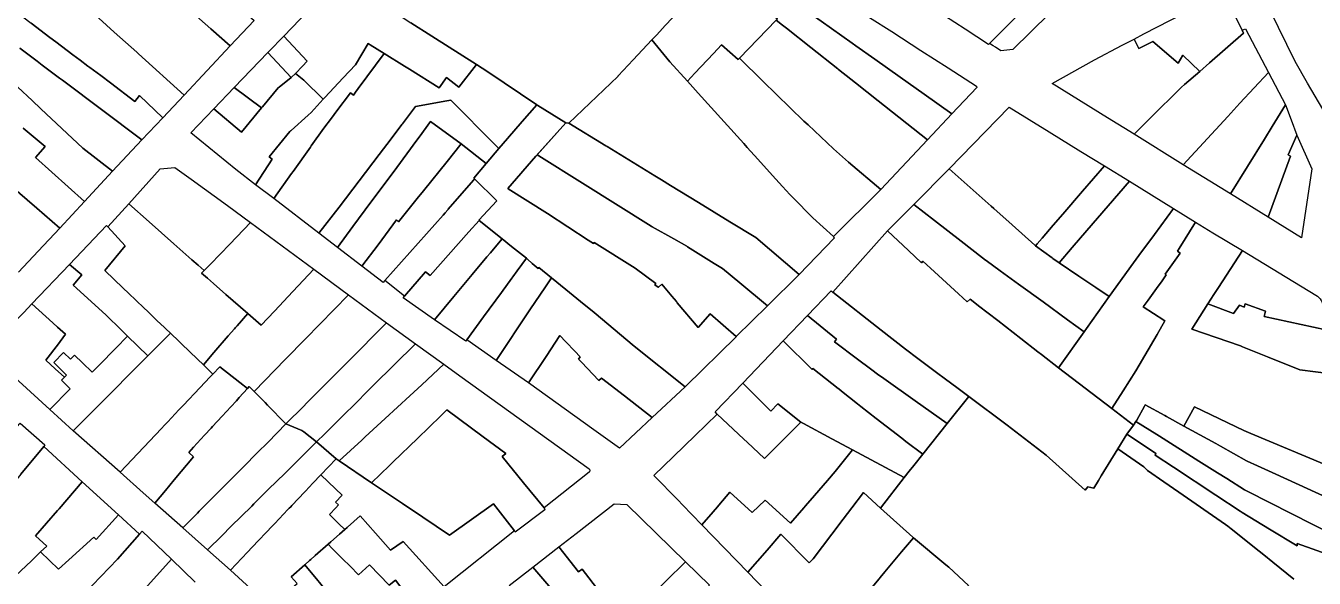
# Model space of a CAD drawing. Header units: metres. Extents: x 3 to 1005126, y 39 to 4383651.
# Drawn here: x 490633.2 to 490836.7, y 4371451.5 to 4371538.7 of the extents above; entities that cross this region are included whole.
import ezdxf

# ---------------------------------------------------------------- set-up
doc = ezdxf.new("R2010")
doc.units = ezdxf.units.M
doc.header["$MEASUREMENT"] = 0
doc.layers.add('TM_Llucmajor', color=7, linetype='Continuous')

msp = doc.modelspace()

# ---------------------------------------------------------------- linework, layer by layer
at = {"layer": 'TM_Llucmajor', "linetype": 'Continuous', "flags": 128}
for points in [[(490632.87, 4371564.22), (490630.42, 4371566.38), (490632.44, 4371568.85), (490633.82, 4371570.53), (490648.92, 4371557.34), (490651.53, 4371555.06), (490652.84, 4371553.91), (490653.06, 4371553.72), (490654.51, 4371552.45), (490655.87, 4371551.26), (490657.73, 4371549.64), (490661.86, 4371546.03), (490665.61, 4371542.74), (490669.29, 4371539.53), (490665.48, 4371535.54), (490662.46, 4371538.2), (490659.27, 4371541), (490657.99, 4371542.12), (490655.01, 4371544.75), (490654.11, 4371545.54), (490650.09, 4371549.07), (490648.61, 4371550.37), (490642.87, 4371555.43), (490632.87, 4371564.22)], [(490803.29, 4371556.77), (490805.49, 4371559.47), (490808.1, 4371558.42), (490810.54, 4371556.22), (490807.57, 4371553.27), (490807.29, 4371553), (490807.15, 4371552.87), (490797.95, 4371543.73), (490797.7, 4371543.48), (490789.09, 4371534.94), (490787.18, 4371534.73), (490786.33, 4371535.28), (490785.98, 4371535.51), (490785.42, 4371535.88), (490785.4, 4371535.89), (490785.85, 4371536.35), (490788.03, 4371538.49), (490794.96, 4371545.43), (490794.33, 4371545.82), (490794.56, 4371546.1), (490799.07, 4371551.62), (490803.26, 4371556.8), (490803.29, 4371556.77)], [(490734.94, 4371533), (490732.09, 4371536.45), (490732.85, 4371537.26), (490733.76, 4371538.23), (490734.21, 4371538.71), (490739.87, 4371544.74), (490747.12, 4371552.47), (490755.36, 4371547.16), (490752.73, 4371543.71), (490750.5, 4371540.77), (490751.9, 4371539.75), (490751.72, 4371539.57), (490745.91, 4371533.55), (490745.72, 4371533.35), (490743.09, 4371535.66), (490741.84, 4371534.33), (490738.88, 4371531.18), (490737.7, 4371529.93), (490734.94, 4371533)], [(490758.8, 4371539.41), (490752.73, 4371543.71), (490755.36, 4371547.16), (490761.56, 4371543.16), (490766.46, 4371540.01), (490769.96, 4371537.75), (490774.56, 4371534.79), (490778.86, 4371532.04), (490783.36, 4371529.15), (490783.39, 4371528.94), (490779.46, 4371524.78), (490775.08, 4371527.89), (490771.28, 4371530.57), (490767.32, 4371533.39), (490764.3, 4371535.51), (490763.71, 4371535.94), (490758.8, 4371539.41)], [(490677.66, 4371533.07), (490673.96, 4371537.05), (490682.83, 4371546.27), (490691.03, 4371541.07), (490691.85, 4371540.54), (490694.03, 4371539.16), (490697.34, 4371537.05), (490704.38, 4371532.58), (490701.63, 4371529), (490699.65, 4371530.53), (490698.53, 4371528.89), (490693.81, 4371531.82), (490693.04, 4371532.3), (490689.8, 4371534.32), (490687.62, 4371535.68), (490687.29, 4371535.88), (490685.3, 4371532.53), (490683.34, 4371530.44), (490680.44, 4371527.37), (490680.17, 4371527.08), (490677.13, 4371530.08), (490675.81, 4371531.16), (490676.92, 4371532.32), (490677.66, 4371533.07)], [(490751.72, 4371539.57), (490751.9, 4371539.75), (490750.5, 4371540.77), (490752.73, 4371543.71), (490758.8, 4371539.41), (490763.71, 4371535.94), (490764.3, 4371535.51), (490767.32, 4371533.39), (490771.28, 4371530.57), (490775.08, 4371527.89), (490779.46, 4371524.78), (490775.61, 4371520.69), (490767.82, 4371526.85), (490764.22, 4371529.69), (490763.5, 4371530.25), (490761.56, 4371531.79), (490761.46, 4371531.89), (490757.19, 4371535.25), (490753.34, 4371538.28), (490752.72, 4371538.77), (490751.72, 4371539.57)], [(490811.17, 4371536.21), (490809, 4371535.08), (490808.22, 4371536.58), (490809.79, 4371537.39), (490822.29, 4371543.88), (490825.32, 4371537.96), (490825.53, 4371537.53), (490820.16, 4371532.85), (490818.6, 4371531.49), (490815.94, 4371534.06), (490815.19, 4371532.77), (490811.17, 4371536.21)], [(490749.61, 4371529.94), (490745.91, 4371533.55), (490751.72, 4371539.57), (490752.72, 4371538.77), (490753.34, 4371538.28), (490757.19, 4371535.25), (490761.46, 4371531.89), (490761.56, 4371531.79), (490763.5, 4371530.25), (490764.22, 4371529.69), (490767.82, 4371526.85), (490775.61, 4371520.69), (490768.22, 4371512.87), (490763.12, 4371517.14), (490761.71, 4371518.43), (490760.79, 4371519.28), (490756.76, 4371523.05), (490756.09, 4371523.65), (490751.78, 4371527.83), (490749.61, 4371529.94)], [(490675.14, 4371530.5), (490671.46, 4371534.45), (490671.62, 4371534.6), (490673.96, 4371537.05), (490677.66, 4371533.07), (490676.92, 4371532.32), (490675.81, 4371531.16), (490675.14, 4371530.5)], [(490815.98, 4371516.76), (490808.22, 4371521.56), (490810.73, 4371524.04), (490815.73, 4371528.99), (490816.2, 4371529.4), (490818.6, 4371531.49), (490820.16, 4371532.85), (490825.53, 4371537.53), (490825.32, 4371537.96), (490825.82, 4371538.18), (490829.44, 4371531.3), (490824.94, 4371526.45), (490823.03, 4371524.38), (490815.98, 4371516.76)], [(490672.41, 4371511.4), (490669.53, 4371513.6), (490672.15, 4371517.64), (490671.66, 4371518.01), (490674.94, 4371522.01), (490675.03, 4371522.09), (490675.13, 4371522.18), (490677.8, 4371524.56), (490678.29, 4371525), (490680.17, 4371527.08), (490680.44, 4371527.37), (490683.34, 4371530.44), (490685.3, 4371532.53), (490687.29, 4371535.88), (490687.62, 4371535.68), (490689.8, 4371534.32), (490685.74, 4371528.8), (490685.28, 4371528.18), (490684.97, 4371527.75), (490684.5, 4371528.11), (490682.34, 4371525.25), (490681.5, 4371524.11), (490680.3, 4371522.52), (490678.3, 4371519.71), (490678.17, 4371519.52), (490675.44, 4371515.66), (490675.21, 4371515.35), (490672.41, 4371511.4)], [(490732.55, 4371515.01), (490725.03, 4371519.62), (490724.8, 4371519.75), (490718.98, 4371523.32), (490726.69, 4371530.7), (490726.75, 4371530.77), (490727.58, 4371531.64), (490729.13, 4371533.3), (490732.09, 4371536.45), (490734.94, 4371533), (490737.7, 4371529.93), (490739.41, 4371528.05), (490743.5, 4371523.51), (490746.59, 4371520.11), (490747.16, 4371519.47), (490748.83, 4371517.64), (490751.12, 4371515.08), (490752.72, 4371513.32), (490753.86, 4371512.07), (490754.34, 4371511.57), (490757.5, 4371508.39), (490760.78, 4371505.45), (490760.88, 4371505.15), (490755.37, 4371499.41), (490748.53, 4371505.25), (490744.41, 4371507.77), (490739.46, 4371510.8), (490735.03, 4371513.5), (490733.6, 4371514.37), (490732.55, 4371515.01)], [(490739.41, 4371528.05), (490737.7, 4371529.93), (490738.88, 4371531.18), (490741.84, 4371534.33), (490743.09, 4371535.66), (490745.72, 4371533.35), (490745.91, 4371533.55), (490749.61, 4371529.94), (490751.78, 4371527.83), (490756.09, 4371523.65), (490756.76, 4371523.05), (490760.79, 4371519.28), (490761.71, 4371518.43), (490763.12, 4371517.14), (490768.22, 4371512.87), (490760.78, 4371505.45), (490757.5, 4371508.39), (490754.34, 4371511.57), (490753.86, 4371512.07), (490752.72, 4371513.32), (490751.12, 4371515.08), (490748.83, 4371517.64), (490747.16, 4371519.47), (490746.59, 4371520.11), (490743.5, 4371523.51), (490739.41, 4371528.05)], [(490804.03, 4371524.15), (490795.3, 4371529.55), (490801.96, 4371533.33), (490806.36, 4371535.61), (490808.22, 4371536.58), (490809, 4371535.08), (490811.17, 4371536.21), (490815.19, 4371532.77), (490815.94, 4371534.06), (490818.6, 4371531.49), (490816.2, 4371529.4), (490815.73, 4371528.99), (490810.73, 4371524.04), (490808.22, 4371521.56), (490804.03, 4371524.15)], [(490670.44, 4371525.71), (490666.16, 4371528.93), (490671.46, 4371534.45), (490675.14, 4371530.5), (490673.23, 4371529), (490673.07, 4371528.87), (490670.6, 4371525.9), (490670.44, 4371525.71)], [(490713.91, 4371526.2), (490711.61, 4371523.58), (490709.29, 4371520.89), (490707.94, 4371519.3), (490704.42, 4371522.86), (490703.28, 4371524), (490701.98, 4371525.32), (490700.33, 4371526.94), (490699.73, 4371526.83), (490694.78, 4371525.93), (490692.69, 4371523.2), (490692.63, 4371523.12), (490690.91, 4371520.86), (490689.03, 4371518.39), (490682.69, 4371510.08), (490679.53, 4371505.93), (490672.41, 4371511.4), (490675.21, 4371515.35), (490675.44, 4371515.66), (490678.17, 4371519.52), (490678.3, 4371519.71), (490680.3, 4371522.52), (490681.5, 4371524.11), (490682.34, 4371525.25), (490684.5, 4371528.11), (490684.97, 4371527.75), (490685.28, 4371528.18), (490685.74, 4371528.8), (490689.8, 4371534.32), (490693.04, 4371532.3), (490693.81, 4371531.82), (490698.53, 4371528.89), (490699.65, 4371530.53), (490701.63, 4371529), (490704.38, 4371532.58), (490706.21, 4371531.43), (490713.91, 4371526.2)], [(490669.53, 4371513.6), (490666.42, 4371516), (490659.29, 4371521.79), (490662.92, 4371525.57), (490667.31, 4371521.87), (490670.44, 4371525.71), (490670.6, 4371525.9), (490673.07, 4371528.87), (490673.23, 4371529), (490675.14, 4371530.5), (490675.81, 4371531.16), (490677.13, 4371530.08), (490680.17, 4371527.08), (490678.29, 4371525), (490677.8, 4371524.56), (490675.13, 4371522.18), (490675.03, 4371522.09), (490674.94, 4371522.01), (490671.66, 4371518.01), (490672.15, 4371517.64), (490669.53, 4371513.6)], [(490823.43, 4371512.16), (490815.98, 4371516.76), (490823.03, 4371524.38), (490824.94, 4371526.45), (490829.44, 4371531.3), (490832.14, 4371526.18), (490830.02, 4371522.77), (490828.8, 4371520.81), (490823.43, 4371512.16)], [(490670.44, 4371525.71), (490667.31, 4371521.87), (490662.92, 4371525.57), (490666.16, 4371528.93), (490670.44, 4371525.71)], [(490705.95, 4371516.96), (490702, 4371520.05), (490697.13, 4371523.55), (490695.33, 4371521.12), (490694.98, 4371520.64), (490691.8, 4371516.34), (490690.59, 4371514.71), (490687.74, 4371510.86), (490684.89, 4371507), (490682.46, 4371503.7), (490679.53, 4371505.93), (490682.69, 4371510.08), (490689.03, 4371518.39), (490690.91, 4371520.86), (490692.63, 4371523.12), (490692.69, 4371523.2), (490694.78, 4371525.93), (490699.73, 4371526.83), (490700.33, 4371526.94), (490701.98, 4371525.32), (490703.28, 4371524), (490704.42, 4371522.86), (490707.94, 4371519.3), (490705.95, 4371516.96)], [(490737.46, 4371481.83), (490737.35, 4371481.73), (490729.3, 4371488.15), (490722.97, 4371493.42), (490722.96, 4371493.43), (490720.84, 4371495.2), (490718.5, 4371497.08), (490716.23, 4371498.91), (490714.23, 4371500.52), (490714.11, 4371500.36), (490713.21, 4371501.16), (490712.45, 4371501.84), (490712.27, 4371501.99), (490709.93, 4371503.87), (490708.43, 4371505.06), (490704.81, 4371507.94), (490704.75, 4371507.99), (490707.6, 4371511.05), (490704.1, 4371514.52), (490703.98, 4371514.64), (490705.95, 4371516.96), (490707.94, 4371519.3), (490709.29, 4371520.89), (490711.61, 4371523.58), (490713.91, 4371526.2), (490714.08, 4371526.1), (490718.51, 4371523.36), (490713.77, 4371518.09), (490709.36, 4371513), (490709.42, 4371512.96), (490715.59, 4371509.07), (490722.04, 4371504.86), (490722.87, 4371504.32), (490722.89, 4371504.35), (490723, 4371504.49), (490729.44, 4371500.41), (490732.72, 4371498.01), (490732.57, 4371497.83), (490732.54, 4371497.79), (490733.08, 4371497.41), (490733.13, 4371497.45), (490733.65, 4371497.89), (490735.22, 4371496.03), (490735.96, 4371495.15), (490736.1, 4371494.98), (490739.39, 4371491.05), (490741.28, 4371493.22), (490745.41, 4371489.63), (490745.38, 4371489.6), (490737.46, 4371481.83)], [(490785.67, 4371510.21), (490779.05, 4371516.13), (490788.48, 4371525.84), (490794.82, 4371521.93), (490799.83, 4371518.85), (490803.55, 4371516.56), (490800.1, 4371512.57), (490796.98, 4371508.96), (490795.46, 4371507.2), (490793.72, 4371505.19), (490792.93, 4371504.27), (490792.66, 4371503.96), (490792.54, 4371504.06), (490788.97, 4371507.26), (490786.09, 4371509.84), (490785.67, 4371510.21)], [(490829.41, 4371508.46), (490823.43, 4371512.16), (490828.8, 4371520.81), (490830.02, 4371522.77), (490832.14, 4371526.18), (490833.02, 4371523.84), (490833.92, 4371521.44), (490832.55, 4371518.31), (490832.92, 4371518.09), (490829.41, 4371508.46)], [(490686.3, 4371500.74), (490682.46, 4371503.7), (490684.89, 4371507), (490687.74, 4371510.86), (490690.59, 4371514.71), (490691.8, 4371516.34), (490694.98, 4371520.64), (490695.33, 4371521.12), (490697.13, 4371523.55), (490702, 4371520.05), (490699.76, 4371517.27), (490696.03, 4371512.64), (490695.05, 4371511.43), (490692.1, 4371507.76), (490691.78, 4371508.04), (490688.85, 4371504.14), (490686.3, 4371500.74)], [(490718.98, 4371523.32), (490724.8, 4371519.75), (490725.03, 4371519.62), (490732.55, 4371515.01), (490733.6, 4371514.37), (490735.03, 4371513.5), (490739.46, 4371510.8), (490744.41, 4371507.77), (490748.53, 4371505.25), (490755.37, 4371499.41), (490750.36, 4371494.48), (490745.97, 4371498.1), (490743.22, 4371500.36), (490741.94, 4371501.18), (490737.74, 4371503.82), (490737.61, 4371503.93), (490735.57, 4371505.05), (490732.14, 4371506.96), (490731.97, 4371507.05), (490721.12, 4371513.86), (490714.24, 4371518.18), (490713.98, 4371518.32), (490718.51, 4371523.36), (490718.98, 4371523.32)], [(490836.32, 4371516.13), (490834.66, 4371505.21), (490829.41, 4371508.46), (490832.92, 4371518.09), (490832.55, 4371518.31), (490833.92, 4371521.44), (490836.32, 4371516.13)], [(490704.1, 4371514.52), (490703.91, 4371514.3), (490699.94, 4371509.72), (490699.85, 4371509.62), (490699.43, 4371509.14), (490699.12, 4371508.8), (490689.92, 4371498.47), (490689.65, 4371498.18), (490686.3, 4371500.74), (490688.85, 4371504.14), (490691.78, 4371508.04), (490692.1, 4371507.76), (490695.05, 4371511.43), (490696.03, 4371512.64), (490699.76, 4371517.27), (490702, 4371520.05), (490705.95, 4371516.96), (490703.98, 4371514.64), (490704.1, 4371514.52)], [(490714.24, 4371518.18), (490721.12, 4371513.86), (490731.97, 4371507.05), (490732.14, 4371506.96), (490735.57, 4371505.05), (490737.61, 4371503.93), (490737.74, 4371503.82), (490741.94, 4371501.18), (490743.22, 4371500.36), (490745.97, 4371498.1), (490750.36, 4371494.48), (490745.41, 4371489.63), (490741.28, 4371493.22), (490739.39, 4371491.05), (490736.1, 4371494.98), (490735.96, 4371495.15), (490735.22, 4371496.03), (490733.65, 4371497.89), (490733.13, 4371497.45), (490733.08, 4371497.41), (490732.54, 4371497.79), (490732.57, 4371497.83), (490732.72, 4371498.01), (490729.44, 4371500.41), (490723, 4371504.49), (490722.89, 4371504.35), (490722.87, 4371504.32), (490722.04, 4371504.86), (490715.59, 4371509.07), (490709.42, 4371512.96), (490709.36, 4371513), (490713.77, 4371518.09), (490713.98, 4371518.32), (490714.24, 4371518.18)], [(490796.38, 4371501.3), (490795.39, 4371501.97), (490795.27, 4371502.05), (490792.66, 4371503.96), (490792.93, 4371504.27), (490793.72, 4371505.19), (490795.46, 4371507.2), (490796.98, 4371508.96), (490800.1, 4371512.57), (490803.55, 4371516.56), (490807.48, 4371514.14), (490800.75, 4371506.36), (490798.43, 4371503.68), (490796.38, 4371501.3)], [(490652.71, 4371507.74), (490649.48, 4371510.6), (490654.45, 4371516.13), (490656.79, 4371516.34), (490659.33, 4371514.48), (490665.06, 4371510.3), (490668.74, 4371507.62), (490665.43, 4371504.22), (490662.38, 4371501.09), (490661.38, 4371500.07), (490660.44, 4371500.91), (490659.46, 4371501.77), (490656.62, 4371504.28), (490652.71, 4371507.74)], [(490704.81, 4371507.94), (490703.18, 4371506.17), (490697.07, 4371499.3), (490696.34, 4371499.87), (490693.04, 4371496.04), (490689.92, 4371498.47), (490699.12, 4371508.8), (490699.43, 4371509.14), (490699.85, 4371509.62), (490699.94, 4371509.72), (490703.91, 4371514.3), (490704.1, 4371514.52), (490707.6, 4371511.05), (490704.75, 4371507.99), (490704.81, 4371507.94)], [(490780.91, 4371504.69), (490776.74, 4371507.95), (490773.46, 4371510.5), (490779.05, 4371516.13), (490785.67, 4371510.21), (490786.09, 4371509.84), (490788.97, 4371507.26), (490792.54, 4371504.06), (490792.66, 4371503.96), (490795.27, 4371502.05), (490795.39, 4371501.97), (490796.38, 4371501.3), (490799.51, 4371499.18), (490800.92, 4371498.22), (490802.19, 4371497.36), (490804.27, 4371495.96), (490800.74, 4371490.91), (490800.36, 4371490.38), (490797.74, 4371492.28), (490793.85, 4371495.1), (490789.96, 4371497.92), (490787.06, 4371500.02), (490784.85, 4371501.62), (490784.77, 4371501.68), (490784.3, 4371502.05), (490780.91, 4371504.69)], [(490800.92, 4371498.22), (490799.51, 4371499.18), (490796.38, 4371501.3), (490798.43, 4371503.68), (490800.75, 4371506.36), (490807.48, 4371514.14), (490814.43, 4371509.86), (490811.44, 4371505.77), (490808.98, 4371502.41), (490808.14, 4371501.25), (490804.27, 4371495.96), (490802.19, 4371497.36), (490800.92, 4371498.22)], [(490649.43, 4371496.5), (490648.62, 4371497.27), (490645.72, 4371500.04), (490648.95, 4371503.97), (490646.19, 4371506.94), (490649.48, 4371510.6), (490652.71, 4371507.74), (490656.62, 4371504.28), (490659.46, 4371501.77), (490660.44, 4371500.91), (490661.38, 4371500.07), (490660.97, 4371499.65), (490661.9, 4371498.84), (490662.85, 4371498.01), (490664.84, 4371496.28), (490668.28, 4371493.28), (490666.59, 4371491.34), (490666.34, 4371491.05), (490666.17, 4371490.85), (490665.2, 4371489.74), (490662.94, 4371487.12), (490661.27, 4371485.18), (490660.33, 4371486.08), (490657.82, 4371488.5), (490657.44, 4371488.86), (490656.06, 4371490.19), (490655.35, 4371490.86), (490655.15, 4371491.05), (490653.95, 4371492.2), (490652.51, 4371493.58), (490651.85, 4371494.2), (490649.43, 4371496.5)], [(490776.7, 4371499.86), (490774.86, 4371501.54), (490774.65, 4371501.3), (490772.59, 4371503.23), (490769.3, 4371506.3), (490773.46, 4371510.5), (490776.74, 4371507.95), (490780.91, 4371504.69), (490784.3, 4371502.05), (490784.77, 4371501.68), (490784.85, 4371501.62), (490787.06, 4371500.02), (490789.96, 4371497.92), (490793.85, 4371495.1), (490797.74, 4371492.28), (490800.36, 4371490.38), (490796.31, 4371484.7), (490793.61, 4371486.79), (490793.03, 4371487.24), (490790.33, 4371489.34), (490786.69, 4371492.16), (490783.67, 4371494.51), (490783.33, 4371494.77), (490782.37, 4371495.52), (490781.89, 4371495.1), (490780.5, 4371496.37), (490776.7, 4371499.86)], [(490804.71, 4371478.28), (490796.31, 4371484.7), (490800.36, 4371490.38), (490800.74, 4371490.91), (490804.27, 4371495.96), (490808.14, 4371501.25), (490808.98, 4371502.41), (490811.44, 4371505.77), (490814.43, 4371509.86), (490817.94, 4371507.7), (490815.36, 4371503.52), (490815.1, 4371503.1), (490815.51, 4371502.8), (490813.15, 4371499.49), (490813.32, 4371499.37), (490812.54, 4371498.29), (490812.05, 4371497.6), (490810.46, 4371495.39), (490809.69, 4371494.33), (490812.95, 4371492.21), (490813.1, 4371492.11), (490811.86, 4371489.98), (490808.48, 4371484.22), (490806.48, 4371481.07), (490804.71, 4371478.28)], [(490648.09, 4371490.9), (490646.15, 4371492.82), (490645.89, 4371493.09), (490640.69, 4371497.77), (490642.09, 4371499.37), (490640.13, 4371501.02), (490645.99, 4371507.15), (490646.19, 4371506.94), (490648.95, 4371503.97), (490645.72, 4371500.04), (490648.62, 4371497.27), (490649.43, 4371496.5), (490651.85, 4371494.2), (490652.51, 4371493.58), (490653.95, 4371492.2), (490655.15, 4371491.05), (490655.35, 4371490.86), (490656.06, 4371490.19), (490654.38, 4371488.5), (490652.49, 4371486.6), (490649.3, 4371489.7), (490648.09, 4371490.9)], [(490661.9, 4371498.84), (490660.97, 4371499.65), (490661.38, 4371500.07), (490662.38, 4371501.09), (490665.43, 4371504.22), (490668.74, 4371507.62), (490678.69, 4371500.27), (490675.39, 4371496.76), (490672.48, 4371493.66), (490670.39, 4371491.44), (490668.28, 4371493.28), (490664.84, 4371496.28), (490662.85, 4371498.01), (490661.9, 4371498.84)], [(490708.43, 4371505.06), (490706.8, 4371503.1), (490706.59, 4371502.85), (490706.04, 4371502.2), (490703.74, 4371499.45), (490700.83, 4371495.96), (490697.76, 4371492.29), (490692.8, 4371495.73), (490693.04, 4371496.04), (490696.34, 4371499.87), (490697.07, 4371499.3), (490703.18, 4371506.17), (490704.81, 4371507.94), (490708.43, 4371505.06)], [(490768.32, 4371490.64), (490760.66, 4371496.66), (490769.3, 4371506.3), (490772.59, 4371503.23), (490774.65, 4371501.3), (490774.86, 4371501.54), (490776.7, 4371499.86), (490780.5, 4371496.37), (490781.89, 4371495.1), (490782.37, 4371495.52), (490783.33, 4371494.77), (490783.67, 4371494.51), (490786.69, 4371492.16), (490790.33, 4371489.34), (490793.03, 4371487.24), (490793.61, 4371486.79), (490796.31, 4371484.7), (490804.71, 4371478.28), (490808.12, 4371475.67), (490807.08, 4371474.22), (490805.67, 4371471.92), (490803.05, 4371467.65), (490802.62, 4371466.94), (490801.86, 4371465.7), (490800.94, 4371465.92), (490800.51, 4371465.42), (490794.36, 4371470.91), (490788.17, 4371475.67), (490782.12, 4371480.2), (490780.45, 4371481.44), (490778.26, 4371483.07), (490777.25, 4371483.82), (490775.16, 4371485.38), (490774.1, 4371486.17), (490772.14, 4371487.63), (490768.32, 4371490.64)], [(490712.27, 4371501.99), (490710.84, 4371500.02), (490710.14, 4371499.06), (490710, 4371498.87), (490708.37, 4371496.62), (490705.53, 4371492.73), (490702.89, 4371489.12), (490702.73, 4371488.91), (490697.76, 4371492.29), (490700.83, 4371495.96), (490703.74, 4371499.45), (490706.04, 4371502.2), (490706.59, 4371502.85), (490706.8, 4371503.1), (490708.43, 4371505.06), (490709.93, 4371503.87), (490712.27, 4371501.99)], [(490828.76, 4371492.8), (490828.96, 4371493.67), (490825.78, 4371494.81), (490825.59, 4371494.29), (490824.9, 4371494.58), (490823.95, 4371493.28), (490819.89, 4371494.79), (490820.84, 4371496.26), (490821.56, 4371497.38), (490825.33, 4371503.21), (490836.91, 4371496.18), (490837.17, 4371496.01), (490837.4, 4371495.81), (490837.61, 4371495.58), (490837.79, 4371495.32), (490837.93, 4371495.04), (490838.03, 4371494.75), (490838.1, 4371494.45), (490838.12, 4371494.27), (490838.53, 4371490.7), (490828.76, 4371492.8)], [(490648.09, 4371490.9), (490649.3, 4371489.7), (490649.29, 4371489.69), (490647.43, 4371487.8), (490644.81, 4371485.11), (490643.73, 4371484.01), (490642.2, 4371485.51), (490640.95, 4371486.73), (490640.28, 4371486.05), (490639.18, 4371487.14), (490637.64, 4371485.57), (490639.67, 4371483.57), (490639.32, 4371483.21), (490637.85, 4371484.56), (490636.38, 4371485.92), (490638.38, 4371488.52), (490638.66, 4371488.88), (490639.51, 4371490), (490638.26, 4371491.14), (490637.51, 4371491.82), (490634.2, 4371494.82), (490640.13, 4371501.02), (490642.09, 4371499.37), (490640.69, 4371497.77), (490645.89, 4371493.09), (490646.15, 4371492.82), (490648.09, 4371490.9)], [(490662.77, 4371483.73), (490661.27, 4371485.18), (490662.94, 4371487.12), (490665.2, 4371489.74), (490666.17, 4371490.85), (490666.34, 4371491.05), (490666.59, 4371491.34), (490668.28, 4371493.28), (490670.39, 4371491.44), (490672.48, 4371493.66), (490675.39, 4371496.76), (490678.69, 4371500.27), (490684.21, 4371496.2), (490677.42, 4371489.27), (490674.26, 4371486.05), (490669.29, 4371480.98), (490668.53, 4371481.76), (490668.25, 4371481.45), (490667.05, 4371482.4), (490663.87, 4371484.89), (490662.77, 4371483.73)], [(490716.23, 4371498.91), (490715.17, 4371497.33), (490714.49, 4371496.32), (490712.84, 4371493.85), (490707.53, 4371485.89), (490702.89, 4371489.12), (490705.53, 4371492.73), (490708.37, 4371496.62), (490710, 4371498.87), (490710.14, 4371499.06), (490710.84, 4371500.02), (490712.27, 4371501.99), (490712.45, 4371501.84), (490713.21, 4371501.16), (490714.11, 4371500.36), (490714.23, 4371500.52), (490716.23, 4371498.91)], [(490718.5, 4371497.08), (490720.84, 4371495.2), (490722.96, 4371493.43), (490722.97, 4371493.42), (490729.3, 4371488.15), (490737.35, 4371481.73), (490732.15, 4371476.86), (490727.78, 4371480.27), (490724.14, 4371483.1), (490723.72, 4371482.7), (490720.98, 4371485.58), (490720.51, 4371486.09), (490720.79, 4371486.43), (490719.92, 4371487.33), (490718.52, 4371488.8), (490717.58, 4371489.79), (490715.38, 4371486.5), (490712.62, 4371482.34), (490707.53, 4371485.89), (490712.84, 4371493.85), (490714.49, 4371496.32), (490715.17, 4371497.33), (490716.23, 4371498.91), (490718.5, 4371497.08)], [(490671.01, 4371479.23), (490669.29, 4371480.98), (490674.26, 4371486.05), (490677.42, 4371489.27), (490684.21, 4371496.2), (490690.18, 4371491.79), (490684.08, 4371485.65), (490683.18, 4371484.75), (490681.82, 4371483.38), (490679.99, 4371481.55), (490677.58, 4371479.12), (490677.11, 4371478.65), (490674.31, 4371475.85), (490671.4, 4371478.83), (490671.01, 4371479.23)], [(490764.57, 4371486.07), (490760.91, 4371488.79), (490761.26, 4371489.24), (490756.64, 4371492.96), (490760.39, 4371496.87), (490760.66, 4371496.66), (490768.32, 4371490.64), (490772.14, 4371487.63), (490774.1, 4371486.17), (490775.16, 4371485.38), (490777.25, 4371483.82), (490778.26, 4371483.07), (490780.45, 4371481.44), (490782.12, 4371480.2), (490778.72, 4371475.92), (490773.68, 4371479.48), (490768.7, 4371483.01), (490768.49, 4371483.17), (490767.94, 4371483.57), (490766.59, 4371484.57), (490764.57, 4371486.07)], [(490640.23, 4371481.4), (490637.04, 4371478.11), (490627.21, 4371487.07), (490627.21, 4371487.5), (490630.7, 4371491.16), (490632.91, 4371493.46), (490634.2, 4371494.82), (490637.51, 4371491.82), (490638.26, 4371491.14), (490639.51, 4371490), (490638.66, 4371488.88), (490638.38, 4371488.52), (490636.38, 4371485.92), (490637.85, 4371484.56), (490639.32, 4371483.21), (490638.87, 4371482.75), (490640.23, 4371481.4)], [(490821.18, 4371489.5), (490817.33, 4371490.83), (490819.89, 4371494.79), (490823.95, 4371493.28), (490824.9, 4371494.58), (490825.59, 4371494.29), (490825.78, 4371494.81), (490828.96, 4371493.67), (490828.76, 4371492.8), (490838.53, 4371490.7), (490839.33, 4371483.77), (490834.41, 4371484.41), (490829.32, 4371486.45), (490825.36, 4371488.04), (490825.04, 4371488.17), (490821.18, 4371489.5)], [(490762.03, 4371481.04), (490761.6, 4371481.38), (490761.52, 4371481.44), (490757.53, 4371484.61), (490757.4, 4371484.47), (490752.82, 4371488.96), (490756.64, 4371492.96), (490761.26, 4371489.24), (490760.91, 4371488.79), (490764.57, 4371486.07), (490766.59, 4371484.57), (490767.94, 4371483.57), (490768.49, 4371483.17), (490768.7, 4371483.01), (490773.68, 4371479.48), (490778.72, 4371475.92), (490774.87, 4371471.08), (490772.19, 4371473.11), (490771.54, 4371473.61), (490767.49, 4371476.7), (490765.08, 4371478.62), (490764.55, 4371479.04), (490762.03, 4371481.04)], [(490648.12, 4371468.22), (490640.71, 4371474.77), (490648.06, 4371482.14), (490648.61, 4371482.7), (490650.26, 4371484.36), (490650.85, 4371484.95), (490652.44, 4371486.54), (490654.38, 4371488.5), (490656.06, 4371490.19), (490657.44, 4371488.86), (490657.82, 4371488.5), (490660.33, 4371486.08), (490661.27, 4371485.18), (490662.77, 4371483.73), (490662.36, 4371483.3), (490660.7, 4371481.54), (490658.11, 4371478.8), (490657.41, 4371478.06), (490655.66, 4371476.2), (490655.15, 4371475.66), (490654.65, 4371475.13), (490648.12, 4371468.22)], [(490676.82, 4371474.81), (490674.31, 4371475.85), (490677.11, 4371478.65), (490677.58, 4371479.12), (490679.99, 4371481.55), (490681.82, 4371483.38), (490683.18, 4371484.75), (490684.08, 4371485.65), (490690.18, 4371491.79), (490694.76, 4371488.5), (490691.41, 4371485.19), (490688.16, 4371481.97), (490686.93, 4371480.74), (490685.59, 4371479.42), (490683.02, 4371476.87), (490680.44, 4371474.31), (490679.15, 4371473.04), (490677.12, 4371474.59), (490676.82, 4371474.81)], [(490649.3, 4371489.7), (490652.49, 4371486.6), (490652.44, 4371486.54), (490650.85, 4371484.95), (490650.26, 4371484.36), (490648.61, 4371482.7), (490648.06, 4371482.14), (490640.71, 4371474.77), (490637.04, 4371478.11), (490640.23, 4371481.4), (490638.87, 4371482.75), (490639.32, 4371483.21), (490639.67, 4371483.57), (490637.64, 4371485.57), (490639.18, 4371487.14), (490640.28, 4371486.05), (490640.95, 4371486.73), (490642.2, 4371485.51), (490643.73, 4371484.01), (490644.81, 4371485.11), (490647.43, 4371487.8), (490649.29, 4371489.69), (490649.3, 4371489.7)], [(490682.23, 4371470.35), (490679.15, 4371473.04), (490680.44, 4371474.31), (490683.02, 4371476.87), (490685.59, 4371479.42), (490686.93, 4371480.74), (490688.16, 4371481.97), (490691.41, 4371485.19), (490694.76, 4371488.5), (490699.25, 4371485.27), (490695.76, 4371482.04), (490695.14, 4371481.47), (490693.88, 4371480.31), (490689.98, 4371476.7), (490686.84, 4371473.8), (490686.31, 4371473.31), (490682.74, 4371470.01), (490682.23, 4371470.35)], [(490722.92, 4371474.95), (490712.62, 4371482.34), (490715.38, 4371486.5), (490717.58, 4371489.79), (490718.52, 4371488.8), (490719.92, 4371487.33), (490720.79, 4371486.43), (490720.51, 4371486.09), (490720.98, 4371485.58), (490723.72, 4371482.7), (490724.14, 4371483.1), (490727.78, 4371480.27), (490732.15, 4371476.86), (490726.98, 4371472.02), (490722.92, 4371474.95)], [(490747.54, 4371481.19), (490746.43, 4371482.29), (490752.82, 4371488.96), (490757.4, 4371484.47), (490757.53, 4371484.61), (490761.52, 4371481.44), (490761.6, 4371481.38), (490762.03, 4371481.04), (490764.55, 4371479.04), (490765.08, 4371478.62), (490767.49, 4371476.7), (490771.54, 4371473.61), (490772.19, 4371473.11), (490774.87, 4371471.08), (490773.46, 4371469.31), (490772.74, 4371468.4), (490771.93, 4371467.39), (490763.78, 4371471.77), (490760.49, 4371473.53), (490756.03, 4371475.92), (490755.59, 4371476.12), (490751.96, 4371479.03), (490750.89, 4371477.88), (490747.54, 4371481.19)], [(490651.78, 4371464.98), (490648.12, 4371468.22), (490654.65, 4371475.13), (490655.15, 4371475.66), (490655.66, 4371476.2), (490657.41, 4371478.06), (490658.11, 4371478.8), (490660.7, 4371481.54), (490662.36, 4371483.3), (490662.77, 4371483.73), (490663.87, 4371484.89), (490667.05, 4371482.4), (490668.25, 4371481.45), (490666.94, 4371480.03), (490666.48, 4371479.52), (490665.59, 4371478.56), (490664.22, 4371477.06), (490662.74, 4371475.44), (490662.48, 4371475.17), (490661.46, 4371474.06), (490659.74, 4371472.18), (490658.97, 4371471.34), (490659.71, 4371470.69), (490656.68, 4371467.04), (490655.27, 4371465.34), (490653.62, 4371463.36), (490651.78, 4371464.98)], [(490701.78, 4371483.45), (490722.2, 4371468.77), (490722.24, 4371468.69), (490722.27, 4371468.61), (490722.28, 4371468.53), (490722.28, 4371468.45), (490722.26, 4371468.36), (490722.22, 4371468.29), (490722.18, 4371468.23), (490715.06, 4371462.64), (490711.84, 4371466.58), (490708.44, 4371470.72), (490709.04, 4371471.17), (490705.47, 4371473.82), (490699.74, 4371478.06), (490698.79, 4371477.14), (490695.09, 4371473.58), (490691.25, 4371469.87), (490690.68, 4371469.32), (490687.84, 4371466.58), (490682.74, 4371470.01), (490686.31, 4371473.31), (490686.84, 4371473.8), (490689.98, 4371476.7), (490693.88, 4371480.31), (490695.14, 4371481.47), (490695.76, 4371482.04), (490699.25, 4371485.27), (490701.78, 4371483.45)], [(490742.41, 4371477.41), (490742.1, 4371477.77), (490746.43, 4371482.29), (490747.54, 4371481.19), (490750.89, 4371477.88), (490751.96, 4371479.03), (490755.59, 4371476.12), (490753.42, 4371473.94), (490752.11, 4371472.63), (490749.89, 4371470.4), (490747.12, 4371472.99), (490746.62, 4371473.46), (490742.41, 4371477.41)], [(490658.02, 4371459.47), (490653.62, 4371463.36), (490655.27, 4371465.34), (490656.68, 4371467.04), (490659.71, 4371470.69), (490658.97, 4371471.34), (490659.74, 4371472.18), (490661.46, 4371474.06), (490662.48, 4371475.17), (490662.74, 4371475.44), (490664.22, 4371477.06), (490665.59, 4371478.56), (490666.48, 4371479.52), (490666.94, 4371480.03), (490668.25, 4371481.45), (490668.53, 4371481.76), (490669.29, 4371480.98), (490671.01, 4371479.23), (490671.4, 4371478.83), (490674.31, 4371475.85), (490671.48, 4371473), (490669.78, 4371471.29), (490667.64, 4371469.14), (490665.64, 4371467.12), (490665.3, 4371466.78), (490662.06, 4371463.54), (490661.37, 4371462.84), (490660.93, 4371462.4), (490660.61, 4371462.07), (490660.34, 4371461.8), (490658.02, 4371459.47)], [(490691.31, 4371464.24), (490687.84, 4371466.58), (490690.68, 4371469.32), (490691.25, 4371469.87), (490695.09, 4371473.58), (490698.79, 4371477.14), (490699.74, 4371478.06), (490705.47, 4371473.82), (490709.04, 4371471.17), (490708.44, 4371470.72), (490711.84, 4371466.58), (490715.06, 4371462.64), (490715.17, 4371462.29), (490710.53, 4371458.8), (490710.39, 4371459), (490707.1, 4371463.23), (490700.14, 4371458.3), (490695.92, 4371461.14), (490692.73, 4371463.29), (490691.31, 4371464.24)], [(490817.77, 4371478.57), (490825.55, 4371474.82), (490826.68, 4371474.35), (490841.12, 4371468.32), (490840.51, 4371463.39), (490830.61, 4371467.91), (490827.73, 4371469.23), (490826.07, 4371469.98), (490825.99, 4371470.02), (490821.89, 4371472.34), (490821.16, 4371472.75), (490816.1, 4371475.52), (490817.77, 4371478.57)], [(490622.59, 4371463.59), (490622.29, 4371463.91), (490623.4, 4371465.24), (490624.08, 4371466.06), (490625.21, 4371467.43), (490625.51, 4371467.78), (490629.28, 4371472.3), (490632.19, 4371475.82), (490632.32, 4371475.98), (490636.26, 4371472.57), (490636.06, 4371472.32), (490632.46, 4371467.91), (490629.44, 4371464.22), (490627.48, 4371461.82), (490627.21, 4371461.5), (490626.66, 4371460.82), (490625.99, 4371459.99), (490624.05, 4371462.04), (490622.59, 4371463.59)], [(490661.94, 4371456.01), (490658.02, 4371459.47), (490660.34, 4371461.8), (490660.61, 4371462.07), (490660.93, 4371462.4), (490661.37, 4371462.84), (490662.06, 4371463.54), (490665.3, 4371466.78), (490665.64, 4371467.12), (490667.64, 4371469.14), (490669.78, 4371471.29), (490671.48, 4371473), (490674.31, 4371475.85), (490676.82, 4371474.81), (490677.12, 4371474.59), (490679.15, 4371473.04), (490674.11, 4371468.06), (490671.57, 4371465.54), (490669.25, 4371463.24), (490668.9, 4371462.9), (490665.62, 4371459.65), (490664.22, 4371458.27), (490661.94, 4371456.01)], [(490761.05, 4371468.33), (490759.84, 4371466.94), (490757.76, 4371464.55), (490756.35, 4371462.93), (490756.08, 4371462.63), (490753.97, 4371460.2), (490749.97, 4371463.84), (490747.95, 4371461.87), (490744.42, 4371465.07), (490742.64, 4371463.02), (490742.45, 4371462.8), (490741.75, 4371462), (490739.97, 4371459.96), (490736.92, 4371463.08), (490736.22, 4371463.82), (490732.42, 4371467.7), (490735.53, 4371470.72), (490738.94, 4371474.03), (490742.41, 4371477.41), (490746.62, 4371473.46), (490747.12, 4371472.99), (490749.89, 4371470.4), (490752.11, 4371472.63), (490753.42, 4371473.94), (490755.59, 4371476.12), (490756.03, 4371475.92), (490760.49, 4371473.53), (490763.78, 4371471.77), (490761.05, 4371468.33)], [(490665.54, 4371452.77), (490661.94, 4371456.01), (490664.22, 4371458.27), (490665.62, 4371459.65), (490668.9, 4371462.9), (490669.25, 4371463.24), (490671.57, 4371465.54), (490674.11, 4371468.06), (490679.15, 4371473.04), (490682.23, 4371470.35), (490679.83, 4371467.82), (490678.57, 4371466.49), (490677.41, 4371465.27), (490677.29, 4371465.15), (490675.26, 4371463), (490675.06, 4371462.79), (490674.83, 4371462.55), (490674.62, 4371462.33), (490672.54, 4371460.15), (490672.32, 4371459.92), (490672.17, 4371459.76), (490668.97, 4371456.39), (490668.24, 4371455.62), (490665.54, 4371452.77)], [(490761.05, 4371468.33), (490763.78, 4371471.77), (490771.93, 4371467.39), (490768.2, 4371462.59), (490765.49, 4371465.05), (490763.66, 4371462.62), (490762.29, 4371460.81), (490760.5, 4371458.44), (490757.56, 4371454.57), (490756.94, 4371453.93), (490752.46, 4371458.47), (490750.28, 4371455.96), (490747.23, 4371452.46), (490739.97, 4371459.96), (490741.75, 4371462), (490742.45, 4371462.8), (490742.64, 4371463.02), (490744.42, 4371465.07), (490747.95, 4371461.87), (490749.97, 4371463.84), (490753.97, 4371460.2), (490756.08, 4371462.63), (490756.35, 4371462.93), (490757.76, 4371464.55), (490759.84, 4371466.94), (490761.05, 4371468.33)], [(490682.14, 4371465.63), (490679.83, 4371467.82), (490682.23, 4371470.35), (490682.74, 4371470.01), (490687.84, 4371466.58), (490691.31, 4371464.24), (490692.73, 4371463.29), (490695.92, 4371461.14), (490700.14, 4371458.3), (490707.1, 4371463.23), (490710.39, 4371459), (490699.28, 4371450.15), (490692.82, 4371457.29), (490690.83, 4371455.92), (490688.46, 4371458.6), (490686.04, 4371461.34), (490684.04, 4371459.58), (490683.97, 4371459.52), (490683.6, 4371459.2), (490682.68, 4371460.1), (490681.19, 4371461.56), (490682.21, 4371462.64), (490682.61, 4371463.07), (490682.14, 4371463.51), (490683.2, 4371464.63), (490682.14, 4371465.63)], [(490635.58, 4371455.69), (490636.53, 4371456.59), (490634.78, 4371458.18), (490638.22, 4371462.18), (490638.48, 4371462.47), (490642.16, 4371466.74), (490647.89, 4371461.5), (490644.35, 4371457.6), (490643.96, 4371457.98), (490640.03, 4371454.43), (490638.4, 4371452.96), (490635.58, 4371455.69)], [(490756.2, 4371443.21), (490747.23, 4371452.46), (490750.28, 4371455.96), (490752.46, 4371458.47), (490756.94, 4371453.93), (490757.56, 4371454.57), (490760.5, 4371458.44), (490762.29, 4371460.81), (490763.66, 4371462.62), (490765.49, 4371465.05), (490768.2, 4371462.59), (490773.3, 4371457.97), (490773.38, 4371457.91), (490771.53, 4371455.69), (490770.47, 4371454.42), (490768.88, 4371452.51), (490768.12, 4371451.61), (490767.97, 4371451.42), (490765.8, 4371448.82), (490765.61, 4371448.6), (490761.93, 4371444.28), (490758.76, 4371440.56), (490756.2, 4371443.21)], [(490724.22, 4371448.9), (490723.89, 4371449.33), (490721.06, 4371452.94), (490720.51, 4371452.5), (490717.42, 4371456.46), (490720.15, 4371458.58), (490726.14, 4371463.23), (490728.16, 4371463.15), (490737.39, 4371454.11), (490731.2, 4371447.98), (490730.6, 4371447.39), (490730.52, 4371447.32), (490728, 4371445.3), (490726.14, 4371443.83), (490725.34, 4371445.52), (490724.66, 4371446.96), (490725.14, 4371447.73), (490724.22, 4371448.9)], [(490632.87, 4371439.64), (490632.06, 4371442.39), (490629.55, 4371444.75), (490627.29, 4371446.87), (490629.81, 4371449.53), (490631.83, 4371451.66), (490631.6, 4371451.87), (490634.12, 4371454.28), (490635.58, 4371455.69), (490638.4, 4371452.96), (490640.03, 4371454.43), (490643.96, 4371457.98), (490644.35, 4371457.6), (490647.89, 4371461.5), (490651.21, 4371458.48), (490647.69, 4371454.5), (490642.46, 4371449.04), (490639.47, 4371445.94), (490632.87, 4371439.64)], [(490683.26, 4371454.58), (490681.58, 4371456.27), (490680.97, 4371456.88), (490681.38, 4371457.23), (490682.79, 4371458.48), (490683.6, 4371459.2), (490683.97, 4371459.52), (490684.04, 4371459.58), (490686.04, 4371461.34), (490688.46, 4371458.6), (490690.83, 4371455.92), (490692.82, 4371457.29), (490699.28, 4371450.15), (490695, 4371446.73), (490694.93, 4371446.82), (490691.61, 4371451.2), (490690.63, 4371450.43), (490687.51, 4371453.63), (490685.77, 4371452.06), (490684.44, 4371453.4), (490683.26, 4371454.58)], [(490651.21, 4371458.48), (490651.62, 4371458.94), (490656.26, 4371454.53), (490648.73, 4371446.15), (490647.15, 4371444.39), (490646.1, 4371445.34), (490643.1, 4371442.49), (490642.12, 4371441.5), (490639.03, 4371438.57), (490636.5, 4371436.18), (490632.87, 4371439.64), (490639.47, 4371445.94), (490642.46, 4371449.04), (490647.69, 4371454.5), (490651.21, 4371458.48)], [(490766.69, 4371432.37), (490758.76, 4371440.56), (490761.93, 4371444.28), (490765.61, 4371448.6), (490765.8, 4371448.82), (490767.97, 4371451.42), (490768.12, 4371451.61), (490768.88, 4371452.51), (490770.47, 4371454.42), (490771.53, 4371455.69), (490773.38, 4371457.91), (490778.53, 4371453.61), (490778.97, 4371453.24), (490782.07, 4371450.34), (490779.73, 4371447.61), (490777.61, 4371445.13), (490776.5, 4371443.83), (490775.6, 4371442.78), (490769.74, 4371435.94), (490766.69, 4371432.37)], [(490679.6, 4371450.82), (490679.35, 4371451.13), (490677.29, 4371453.63), (490678.05, 4371454.31), (490678.24, 4371454.48), (490678.88, 4371455.04), (490678.94, 4371455.1), (490680.97, 4371456.88), (490681.58, 4371456.27), (490683.26, 4371454.58), (490684.44, 4371453.4), (490685.77, 4371452.06), (490687.51, 4371453.63), (490690.63, 4371450.43), (490691.61, 4371451.2), (490694.93, 4371446.82), (490689.18, 4371442.45), (490687.01, 4371445.4), (490685.25, 4371443.99), (490682.15, 4371447.75), (490681.65, 4371448.35), (490680.44, 4371449.81), (490679.6, 4371450.82)], [(490719.9, 4371441.32), (490717.27, 4371444.75), (490719.26, 4371446.24), (490716.77, 4371449.18), (490713.29, 4371453.26), (490717.42, 4371456.46), (490720.51, 4371452.5), (490721.06, 4371452.94), (490723.89, 4371449.33), (490724.22, 4371448.9), (490725.14, 4371447.73), (490724.66, 4371446.96), (490725.34, 4371445.52), (490723.64, 4371444.2), (490719.9, 4371441.32)], [(490673.98, 4371445.08), (490671.88, 4371446.99), (490676.06, 4371450.66), (490675.15, 4371451.75), (490677.29, 4371453.63), (490679.35, 4371451.13), (490679.6, 4371450.82), (490680.44, 4371449.81), (490681.65, 4371448.35), (490682.15, 4371447.75), (490685.25, 4371443.99), (490687.01, 4371445.4), (490689.18, 4371442.45), (490682.74, 4371437.55), (490682.23, 4371437.56), (490676.45, 4371442.83), (490673.98, 4371445.08)], [(490727.16, 4371441.63), (490726.89, 4371442.23), (490726.14, 4371443.83), (490728, 4371445.3), (490730.52, 4371447.32), (490730.6, 4371447.39), (490731.2, 4371447.98), (490737.39, 4371454.11), (490741.18, 4371450.4), (490736.19, 4371445.69), (490734.34, 4371443.94), (490731.81, 4371442.18), (490730.93, 4371441.56), (490728.12, 4371439.59), (490727.52, 4371440.89), (490727.39, 4371441.16), (490727.16, 4371441.63)]]:
    msp.add_lwpolyline(points, close=True, dxfattribs=at)
for points in [[(490632.87, 4371564.22), (490642.87, 4371555.43), (490648.61, 4371550.37), (490650.09, 4371549.07), (490654.11, 4371545.54), (490655.01, 4371544.75), (490657.99, 4371542.12), (490659.27, 4371541), (490662.46, 4371538.2), (490665.48, 4371535.54), (490658.26, 4371527.72), (490651.05, 4371534.23), (490650.76, 4371534.49), (490648.1, 4371536.89), (490647.21, 4371537.69), (490644.77, 4371539.89), (490641.84, 4371542.54), (490642.22, 4371543), (490637.48, 4371547.18), (490637.43, 4371547.11), (490635.55, 4371548.73), (490626.43, 4371556.56)], [(490838.01, 4371525.52), (490835.63, 4371529.61), (490835.63, 4371529.61), (490833.64, 4371533.02), (490827.03, 4371546.59), (490825.06, 4371551.65), (490829.96, 4371553.04), (490829.41, 4371554.91), (490838.24, 4371557.56)], [(490794.96, 4371545.43), (490788.03, 4371538.49), (490785.85, 4371536.35), (490785.4, 4371535.89), (490785.25, 4371535.75), (490781.57, 4371538.13), (490778.31, 4371540.24)], [(490632.78, 4371540.07), (490634.08, 4371539.09), (490637.04, 4371536.85), (490638, 4371536.13), (490640.68, 4371534.12), (490641.83, 4371533.25), (490643.05, 4371532.33), (490643.32, 4371532.12), (490645.06, 4371530.81), (490646.59, 4371529.65), (490650.45, 4371526.73), (490651.21, 4371527.68), (490654.87, 4371524.16), (490651.55, 4371520.68), (490639.03, 4371530.08), (490638.57, 4371530.43), (490635.82, 4371532.49), (490635.01, 4371533.1), (490632.29, 4371535.14)], [(490644.77, 4371539.89), (490647.21, 4371537.69), (490648.1, 4371536.89), (490650.76, 4371534.49), (490651.05, 4371534.23), (490658.26, 4371527.72), (490654.87, 4371524.16), (490651.21, 4371527.68), (490650.45, 4371526.73), (490646.59, 4371529.65), (490645.06, 4371530.81), (490643.32, 4371532.12), (490643.05, 4371532.33), (490641.83, 4371533.25), (490640.68, 4371534.12), (490638, 4371536.13), (490637.04, 4371536.85), (490634.08, 4371539.09)], [(490734.21, 4371538.71), (490733.76, 4371538.23), (490732.85, 4371537.26), (490732.09, 4371536.45), (490729.13, 4371533.3), (490727.58, 4371531.64), (490726.75, 4371530.77), (490726.69, 4371530.7), (490718.98, 4371523.32), (490718.51, 4371523.36), (490714.08, 4371526.1), (490714.08, 4371526.1), (490713.91, 4371526.2), (490706.21, 4371531.43), (490704.38, 4371532.58), (490697.34, 4371537.05), (490694.03, 4371539.16)], [(490632.29, 4371535.14), (490635.01, 4371533.1), (490635.82, 4371532.49), (490638.57, 4371530.43), (490639.03, 4371530.08), (490651.55, 4371520.68), (490646.95, 4371515.75), (490642.25, 4371519.37), (490638.92, 4371522.49), (490635.61, 4371525.59), (490634.25, 4371526.87), (490631.96, 4371529.01)], [(490631.96, 4371529.01), (490634.25, 4371526.87), (490635.61, 4371525.59), (490638.92, 4371522.49), (490642.25, 4371519.37), (490646.95, 4371515.75), (490642.48, 4371510.96), (490634.77, 4371517.91), (490636.31, 4371519.61), (490632.8, 4371522.53)], [(490632.8, 4371522.53), (490636.31, 4371519.61), (490634.77, 4371517.91), (490642.48, 4371510.96), (490638.63, 4371506.75), (490635, 4371509.88), (490630.79, 4371513.51)], [(490630.79, 4371513.51), (490635, 4371509.88), (490638.63, 4371506.75), (490635.21, 4371503.12), (490632.07, 4371499.78)], [(490841.12, 4371468.32), (490826.68, 4371474.35), (490825.55, 4371474.82), (490817.77, 4371478.57), (490817.77, 4371478.57), (490816.1, 4371475.52), (490813.36, 4371477.02), (490813.07, 4371477.18), (490810, 4371478.86), (490809.88, 4371478.65), (490808.67, 4371476.43), (490808.52, 4371476.22), (490808.12, 4371475.67), (490804.71, 4371478.28), (490806.48, 4371481.07), (490808.48, 4371484.22), (490811.86, 4371489.98), (490813.1, 4371492.11), (490812.95, 4371492.21), (490809.69, 4371494.33), (490810.46, 4371495.39), (490812.05, 4371497.6), (490812.54, 4371498.29), (490813.32, 4371499.37), (490813.15, 4371499.49), (490815.51, 4371502.8), (490815.1, 4371503.1), (490815.36, 4371503.52), (490817.94, 4371507.7), (490820.68, 4371506.03), (490825.33, 4371503.21), (490821.56, 4371497.38), (490820.84, 4371496.26), (490819.89, 4371494.79), (490817.33, 4371490.83), (490821.18, 4371489.5), (490825.04, 4371488.17), (490825.36, 4371488.04), (490829.32, 4371486.45), (490834.41, 4371484.41), (490839.33, 4371483.77)], [(490782.07, 4371450.34), (490778.97, 4371453.24), (490778.53, 4371453.61), (490773.38, 4371457.91), (490773.38, 4371457.91), (490773.3, 4371457.97), (490768.2, 4371462.59), (490771.93, 4371467.39), (490772.74, 4371468.4), (490773.46, 4371469.31), (490774.87, 4371471.08), (490778.72, 4371475.92), (490782.12, 4371480.2), (490788.17, 4371475.67), (490794.36, 4371470.91), (490800.51, 4371465.42), (490800.94, 4371465.92), (490801.86, 4371465.7), (490802.62, 4371466.94), (490803.05, 4371467.65), (490805.67, 4371471.92), (490809.75, 4371469.1), (490810.35, 4371468.5), (490812.93, 4371466.72), (490815.28, 4371465.1), (490822.65, 4371460.01), (490823.05, 4371459.73), (490823.55, 4371459.33), (490827.99, 4371455.77), (490828.71, 4371455.19), (490830.12, 4371454.06), (490833.47, 4371451.37)], [(490839.87, 4371458.24), (490826.21, 4371465.2), (490825.86, 4371465.37), (490825.67, 4371465.47), (490822.87, 4371467.23), (490821.42, 4371468.14), (490819.3, 4371469.46), (490818.45, 4371469.99), (490812.23, 4371473.9), (490811.8, 4371474.17), (490811.8, 4371474.17), (490808.52, 4371476.22), (490808.67, 4371476.43), (490809.88, 4371478.65), (490810, 4371478.86), (490813.07, 4371477.18), (490813.36, 4371477.02), (490816.1, 4371475.52), (490821.16, 4371472.75), (490821.89, 4371472.34), (490825.99, 4371470.02), (490826.07, 4371469.98), (490827.73, 4371469.23), (490830.61, 4371467.91), (490840.51, 4371463.39)], [(490839.48, 4371455.07), (490834, 4371456.98), (490833.97, 4371456.62), (490829.61, 4371459.26), (490825.31, 4371461.86), (490824.96, 4371462.09), (490821.14, 4371464.62), (490814.46, 4371469.04), (490811.58, 4371470.95), (490811.69, 4371471.17), (490810.82, 4371471.75), (490810.82, 4371471.75), (490807.08, 4371474.22), (490808.12, 4371475.67), (490808.52, 4371476.22), (490811.8, 4371474.17), (490812.23, 4371473.9), (490818.45, 4371469.99), (490819.3, 4371469.46), (490821.42, 4371468.14), (490822.87, 4371467.23), (490825.67, 4371465.47), (490825.86, 4371465.37), (490826.21, 4371465.2), (490839.87, 4371458.24)], [(490833.47, 4371451.37), (490830.12, 4371454.06), (490828.71, 4371455.19), (490827.99, 4371455.77), (490823.55, 4371459.33), (490823.05, 4371459.73), (490822.65, 4371460.01), (490815.28, 4371465.1), (490812.93, 4371466.72), (490810.35, 4371468.5), (490809.75, 4371469.1), (490809.75, 4371469.1), (490805.67, 4371471.92), (490807.08, 4371474.22), (490810.82, 4371471.75), (490811.69, 4371471.17), (490811.58, 4371470.95), (490814.46, 4371469.04), (490821.14, 4371464.62), (490824.96, 4371462.09), (490825.31, 4371461.86), (490829.61, 4371459.26), (490833.97, 4371456.62), (490834, 4371456.98), (490839.48, 4371455.07)], [(490632.46, 4371467.91), (490636.06, 4371472.32), (490642.16, 4371466.74), (490638.48, 4371462.47), (490638.22, 4371462.18), (490634.78, 4371458.18), (490636.53, 4371456.59), (490635.58, 4371455.69), (490634.12, 4371454.28), (490631.6, 4371451.87)], [(490668.69, 4371449.9), (490665.54, 4371452.77), (490668.24, 4371455.62), (490668.97, 4371456.39), (490672.17, 4371459.76), (490672.32, 4371459.92), (490672.54, 4371460.15), (490674.62, 4371462.33), (490674.83, 4371462.55), (490675.06, 4371462.79), (490675.26, 4371463), (490677.29, 4371465.15), (490677.41, 4371465.27), (490678.57, 4371466.49), (490679.83, 4371467.82), (490682.14, 4371465.63), (490683.2, 4371464.63), (490682.14, 4371463.51), (490682.61, 4371463.07), (490682.21, 4371462.64), (490681.19, 4371461.56), (490682.68, 4371460.1), (490683.6, 4371459.2), (490682.79, 4371458.48), (490681.38, 4371457.23), (490680.97, 4371456.88), (490678.94, 4371455.1), (490678.88, 4371455.04), (490678.24, 4371454.48), (490678.05, 4371454.31), (490677.29, 4371453.63), (490675.15, 4371451.75), (490676.06, 4371450.66)], [(490648.73, 4371446.15), (490656.26, 4371454.53), (490659.96, 4371450.87)], [(490709.54, 4371450.35), (490713.29, 4371453.26), (490716.77, 4371449.18)]]:
    msp.add_lwpolyline(points, dxfattribs=at)

doc.saveas('drawing.dxf')
